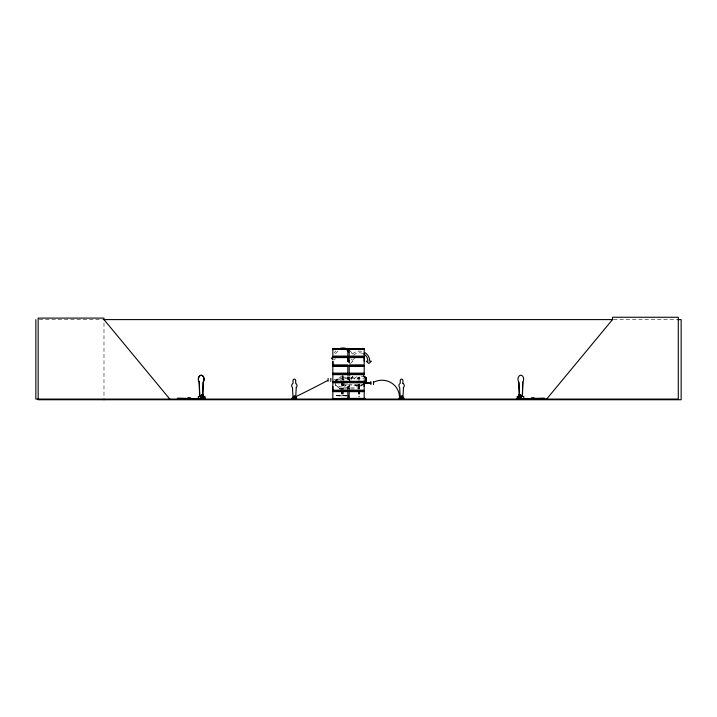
<?xml version="1.0" encoding="UTF-8"?>
<svg xmlns="http://www.w3.org/2000/svg" width="717" height="717" viewBox="0 0 717 717"><rect width="100%" height="100%" fill="white"/><g stroke="black" fill="none" stroke-linecap="round" stroke-linejoin="round"><path stroke-width="0.54" stroke-dasharray="3.58 2.69" d="M342.287 379.768L342.753 379.893L342.287 380.019M334.283 359.8L335.502 358.634M350.299 363.546L352.737 361.207L351.052 361.207A8.434 8.434 0 0 1 351.339 359.02M354.798 358.052L352.208 360.391L350.272 358.634M347.288 384.294L344.259 386.938L340.45 386.938L335.448 384.957L340.45 388.901M356.618 376.658L354.35 378.648L354.35 380.395M335.323 380.951L340.405 376.936L345.486 376.936M335.448 381.014L340.45 377.07M352.755 376.577L351.061 377.913L351.061 381.982M352.854 376.658L351.187 377.976L351.187 379.947M344.653 383.667L342.681 384.948L338.711 384.429M356.976 379.266L358.948 377.993L362.919 378.504M336.452 380.628L340.45 379.06L344.259 379.06M39.283 319.594L102.02 319.594M613.582 319.594L676.723 319.594M346.356 377.196L339.786 377.196L339.786 378.28L346.356 378.28M350.73 377.196L359.495 377.196M358.321 377.321L359.495 377.321M358.321 378.164L359.495 378.164M350.73 378.28L359.495 378.406M343.174 379.221L341.839 379.221L341.839 380.557M334.113 379.535L340.799 379.535M342.143 384.527L343.309 384.527L343.309 385.863L342.143 385.863M342.143 384.653L361.843 384.653L361.843 385.737L350.9 385.737M342.143 384.778L343.309 384.778M342.143 385.737L346.517 385.737M356.188 385.863L361.18 385.863L362.847 384.545L361.225 385.997L356.143 385.997L354.521 384.545M359.495 387.763L358.321 387.763L358.321 388.972M346.356 387.888L339.786 387.888L339.786 388.972L346.356 388.972M350.73 387.888L359.495 387.888M358.321 388.014L359.495 388.014M358.321 388.847L359.495 388.847M350.73 388.972L359.495 388.972L359.495 384.644M348.516 395.918L336.497 395.901L336.497 395.417L348.516 395.417M336.497 395.461L346.329 395.461M336.497 395.793L348.516 395.856M361.18 375.995L363.178 376.792M340.405 389.035L335.323 385.02L335.323 381.973M359.791 384.043L359.791 389.412M359.791 390.487L359.791 396.931M359.665 384.043L359.665 389.412M359.665 390.487L359.665 396.931M359.54 384.043L359.54 389.412M359.54 390.487L359.54 396.931M359.495 380.485L359.495 377.07L358.321 377.07L358.321 378.406M358.652 378.406L358.652 380.485M358.706 384.043L358.706 389.412M358.706 390.487L358.706 396.931M358.455 384.043L358.455 389.412M358.455 390.487L358.581 396.931M343.766 380.799L343.766 378.961L340.799 378.961L340.799 380.799M343.174 381.964L343.174 389.483M343.174 390.55L343.174 395.918M342.977 375.179L342.977 380.368M342.923 381.964L343.049 389.483M342.923 390.55L342.923 395.918M342.143 375.179L342.143 380.368M342.09 381.964L342.09 389.483M342.09 390.55L342.09 395.918M341.964 381.964L341.964 389.483M341.964 390.55L341.964 395.918M341.839 381.964L341.839 389.483M341.839 390.55L341.839 395.918M103.983 322.955L103.983 397.953M353.517 355.247A8.434 8.434 0 0 1 363.698 353.902M352.504 354.064A10.101 10.101 0 0 1 362.264 351.447M334.274 352.997A10.101 10.101 0 0 1 335.879 350.909M350.165 350.909A10.101 10.101 0 0 1 352.782 355.435M335.556 353.831A8.434 8.434 0 0 1 338.648 350.747"/><path stroke-width="1.08" d="M347.835 390.165L332.831 390.165L332.849 386.481M332.849 364.953L332.849 361.269L332.831 364.953L347.835 364.953M347.817 357.586L347.817 361.269L347.835 357.586L332.831 357.586M364.182 386.481L364.182 382.797L349.197 382.797M364.182 361.269L364.182 357.586L349.197 357.586L349.215 361.269M202.66 394.216L203.117 382.08A4.006 2.832 -90 0 0 203.117 376.416A4.006 2.832 -90 0 0 199.111 376.416A4.006 2.832 -90 0 0 199.111 382.08L199.658 396.429M202.83 394.216L203.296 382.08A4.006 2.832 -90 0 0 203.296 376.416A4.006 2.832 -90 0 0 199.29 376.416A4.006 2.832 -90 0 0 199.29 382.08L199.828 396.429M522.272 396.429L522.818 382.08A4.006 2.832 -90 0 0 522.818 376.416A4.006 2.832 -90 0 0 518.803 376.416A4.006 2.832 -90 0 0 518.803 382.08L519.269 394.216M522.451 396.429L522.818 382.08M402.918 397.845L403.474 387.538A2.671 2.671 0 0 0 402.918 383.335M201.289 395.65L201.576 395.121L201.253 395.65M202.033 395.085C201.602 395.829 201.36 394.511 202.122 395.667M519.682 394.834C518.292 396.125 521.241 394.44 520.148 395.524M519.377 395.73C520.667 395.3 520.721 394.977 519.933 395.667M520.192 394.95L520.865 395.309L520.219 395.434M201.298 395.56L201.629 394.834M201.486 395.192L201.674 395.73L202.051 394.95M202.588 394.834L202.535 395.793L202.947 394.879M203.108 395.434L203.072 395.058M203.287 395.309C203.234 395.004 201.244 395.883 202.508 395.058M518.983 395.246L520.918 395.184M519.198 395.784L519.664 395.309L519.198 394.834M520.434 395.309L520.13 395.667M520.936 395.309L519.413 395.524M294.391 396.626L294.364 396.868M294.597 396.779L294.051 396.456M201.853 395.3L201.8 395.058M519.583 395.085L519.888 395.058M201.235 395.309L202.49 395.667L202.266 395.085M202.266 395.058L202.364 395.667M520.345 395.65L520.372 395.112M294.355 396.868L294.14 396.313M294.131 396.716L294.454 396.232L294.588 396.779M294.651 396.537L294.087 396.546L294.597 396.376M203.01 396.456L204.901 396.456L205.214 399.037L177.314 399.019L177.646 398.123L192.541 398.544M200.652 396.456L200.339 399.019L201.011 399.01M201.226 399.073L201.495 398.544L201.835 399.01L200.67 398.544M517.226 398.777L517.414 399.037M517.97 398.777L544.517 398.777M544.741 399.064L544.454 398.123L529.558 398.544M546.659 399.073L612.479 319.594L612.479 317.255L678.291 317.255L678.291 399.073L35.85 399.073L35.85 319.594M292.16 399.037L292.178 398.428A64.763 4.203 -27.1 0 0 293.719 397.684M292.115 399.055L292.348 397.308L292.679 398.428M293.468 399.019L292.366 398.706M296.157 399.037L295.046 399.019L296.139 398.706L296.067 397.308M296.121 399.055L296.04 397.308M296.139 398.706L296.695 399.019L292.133 398.706L292.626 399.037M400.167 399.037L399.073 399.037L399.423 398.428A17.495 16.939 0 0 0 391.419 382.896A17.495 16.939 0 0 0 373.521 382.304M399.306 399.037L399.907 397.308M403.608 397.308C405.096 399.987 398.222 397.182 399.853 399.037L400.695 399.019L399.593 398.706M403.411 398.858L402.273 399.019L403.599 398.706L403.581 397.308M403.053 399.019L403.922 399.019L399.36 398.706M332.831 373.844L347.844 373.548L347.817 366.432L332.831 366.432L332.831 373.53M349.197 373.844L364.209 373.53L364.182 366.432L349.197 366.432L349.197 373.53M201.352 395.085L202.974 394.879M347.109 387.592L349.609 385.621M347.18 387.7L349.726 385.692M363.68 383.891L366.181 381.919L366.181 377.976L363.68 376.004M363.77 383.989L366.306 381.982L366.306 377.913L363.77 375.905M401.511 396.304L401.878 396.707L401.377 396.546M204.632 399.073L204.901 398.544L177.61 398.777L204.112 398.777M544.203 399.073L544.472 398.544L517.199 398.544L517.199 396.456L519.09 396.456M295.108 399.055L295.915 399.019M296.336 398.858L296.677 399.037M402.336 399.055L403.348 399.055M332.831 398.742L332.831 391.643L347.835 391.643L347.835 398.742L332.688 398.912L347.835 399.028M349.197 398.742L349.197 391.643L364.191 391.643L364.191 398.742L349.125 399.037L365.141 398.571M366.181 381.919L364.182 382.699L370.85 382.717M363.788 381.121L365.518 380.584L365.518 379.266L363.788 378.755M103.14 319.594L612.82 319.594M677.789 319.594L681.15 319.594L681.15 399.745L38.162 399.745L38.162 318.097L103.983 318.097L103.983 319.594L169.795 399.073M332.831 348.677L347.835 348.677M349.197 348.677L364.191 348.677M332.822 348.713L347.844 348.713M349.179 348.713L364.209 348.713M332.822 348.991L347.844 348.991L347.817 356.107L332.831 356.107L332.831 349.009L347.844 349M349.179 348.973L364.209 348.973L364.182 356.107L349.197 356.107L349.197 349.009L364.209 349M347.817 349.439L332.849 349.439L347.799 349.457M332.733 356.618L347.933 356.618M349.089 356.618L364.299 356.618M332.733 357.075L347.933 357.075M349.089 357.075L364.299 357.075M332.921 358.052L331.254 358.052L333.073 359.8M349.546 361.207L347.879 361.207L349.69 362.954M349.197 364.953L364.191 364.953L364.191 357.586M332.733 365.464L347.933 365.464M349.089 365.464L364.299 365.464M332.733 365.921L347.933 365.921M349.089 365.921L364.299 365.921M332.849 373.342L347.817 373.342M349.215 373.342L364.182 373.342M332.867 373.351L347.799 373.351M349.224 373.351L364.164 373.351M332.822 373.924L347.844 373.844M349.179 373.924L364.209 373.924M347.611 373.96L349.806 373.96M347.844 374.202L332.822 374.184L332.849 381.319L347.835 381.319M349.179 374.202L364.209 374.202M332.849 374.65L347.817 374.65M349.215 374.65L364.182 374.65M347.611 375.054L349.806 375.054M347.449 377.196L349.636 377.196M347.449 378.28L349.636 378.28M349.197 381.319L364.191 381.319M332.733 381.829L347.933 381.829M349.089 381.829L364.299 381.829M518.803 382.08L519.574 397.532M332.733 382.286L347.933 382.286M349.089 382.286L364.299 382.286M347.835 382.797L332.831 382.797L332.831 390.165M364.173 383.398L370.85 383.398M347.449 387.888L349.636 387.888M347.449 388.972L349.636 388.972M349.197 390.165L364.191 390.165L364.191 382.797M332.733 390.675L347.933 390.675M349.089 390.675L364.299 390.675M332.733 391.132L347.933 391.132M349.089 391.132L364.299 391.132M402.21 396.089L402.21 398.428L402.21 396.089L400.982 396.089L400.991 398.428M200.643 397.532L202.705 397.532M519.395 397.532L521.465 397.532M187.908 397.792L190.579 397.792M531.512 397.792L534.183 397.792M402.918 397.845L400.247 397.845L399.692 387.538A2.671 2.671 0 0 1 400.247 383.335L400.247 380.449A1.335 1.335 0 0 1 401.583 379.114A1.335 1.335 0 0 1 402.918 380.449L402.918 383.335M293.343 398.204L295.126 398.204M400.57 398.204L401.233 398.204M401.896 398.204L402.345 398.204M292.133 398.428L296.246 398.706M332.849 398.553L347.817 398.553M349.215 398.553L364.182 398.553M516.849 399.019L544.803 399.01M364.182 377.187L366.181 377.976M347.18 378.28L349.726 380.288M347.109 378.388L349.609 380.36M523.786 398.544L523.786 396.456L521.116 396.456L521.116 398.123L517.531 398.123L517.531 396.456M521.447 396.456L521.447 398.544M520.183 398.123L520.183 394.619L518.678 394.619L518.678 398.123M519.977 394.619L519.977 398.123M518.884 394.619L518.884 398.123M399.88 397.308L399.907 398.428M373.521 381.552L373.521 384.563M370.85 381.552L370.85 384.563M365.258 399.073L365.258 398.41L341.211 398.41L341.211 399.073M364.586 398.41L364.586 399.073M348.516 395.417L348.516 395.918M341.875 398.41L341.875 399.073M330.779 378.379L330.779 381.381M328.108 378.379L328.108 381.381M294.983 398.428L294.983 396.089L293.755 396.089L293.755 398.428M204.569 396.456L204.569 398.123L200.984 398.123L200.984 396.456L198.313 396.456L198.313 398.544M203.422 398.123L203.422 394.619L201.925 394.619L201.925 398.123M203.225 394.619L203.225 398.123M202.131 394.619L202.131 398.123M198.645 396.456L198.645 398.123M103.983 399.073L103.983 399.745M327.642 380.494A64.763 4.203 -27.1 0 1 295.279 396.931M363.698 353.902A8.434 8.434 0 0 1 367.911 361.207L366.244 361.207L368.834 363.546L371.415 361.207L369.748 361.207A10.101 10.101 0 0 0 364.702 352.459M338.756 348.892A10.101 10.101 0 0 1 349.52 350.317M347.073 350.747A8.434 8.434 0 0 1 348.82 352.092M296.246 387.538L295.691 397.845L293.02 397.845L292.464 387.538A2.671 2.671 0 0 1 293.02 383.335L293.02 380.449A1.335 1.335 0 0 1 294.355 379.114A1.335 1.335 0 0 1 295.691 380.449L295.691 383.335A2.671 2.671 0 0 1 296.246 387.538M520.623 398.544C519.547 399.181 521.698 399.145 520.623 398.544M521.447 398.544C520.372 399.181 522.523 399.145 521.447 398.544M364.182 349.439L349.215 349.439L364.164 349.457"/></g></svg>
